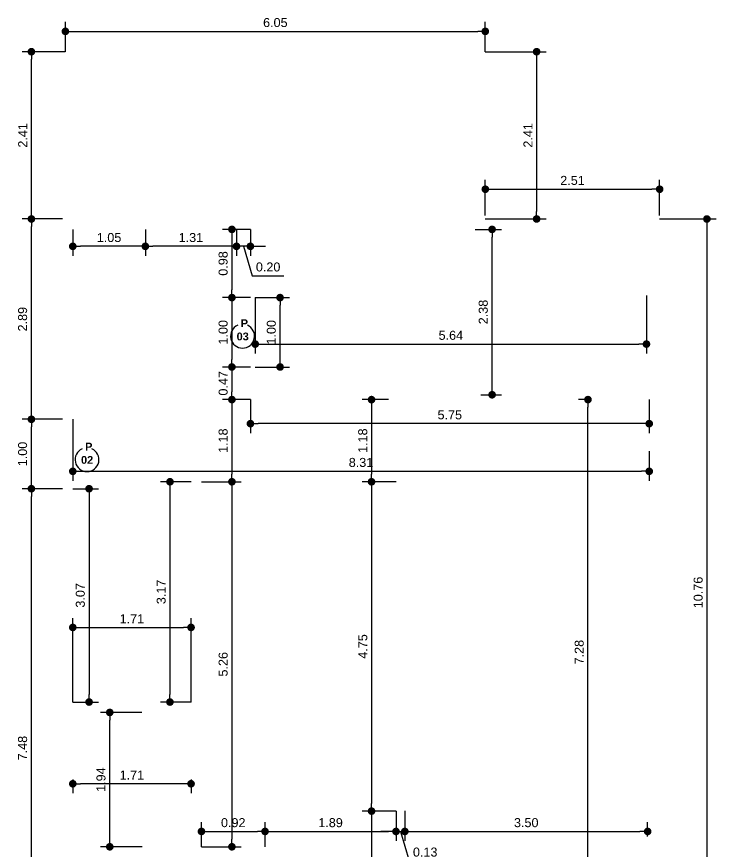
# Model space of a CAD drawing. Header units: metres. Extents: x 5986.2 to 5997.7, y 1802.7 to 1827.7.
# Drawn here: x 5986.81 to 5996.9, y 1815.69 to 1827.72 of the extents above; entities that cross this region are included whole.
import ezdxf

# ---------------------------------------------------------------- set-up
doc = ezdxf.new("R2010")
doc.units = ezdxf.units.M
doc.header["$LTSCALE"] = 0.02
doc.layers.add('DIM', color=8, linetype='Continuous')
doc.layers.add('simbologias generales', color=7, linetype='Continuous', lineweight=30)
doc.styles.add('Cotas 75', font='arial.ttf', dxfattribs={"height": 0.13})
doc.styles.add('PAOLA', font='arialbd.ttf')
doc.dimstyles.new('Estilo 75', dxfattribs={"dimtxt": 0.13, "dimasz": 0.11, "dimexe": 0.135, "dimexo": 0, "dimgap": 0.06, "dimtad": 1, "dimzin": 1, "dimdsep": 46, "dimtxsty": 'Cotas 75', "dimblk": 'DOT', "dimcen": 0.135, "dimdle": 0.135, "dimclrd": 9, "dimclre": 9, "dimclrt": 256, "dimadec": 0, "dimazin": 0, "dimtfac": 1, "dimtmove": 1, "dimatfit": 1, "dimfxl": 0, "dimarcsym": 0})

# ---------------------------------------------------------------- blocks, each defined once
blk = doc.blocks.new('_Dot')
at = {"color": 0, "linetype": 'ByBlock', "lineweight": -2}
blk.add_line((-0.5, 0), (-1, 0), dxfattribs=at)
at = {"color": 0, "linetype": 'ByBlock', "const_width": 0.5}
blk.add_lwpolyline([(-0.25, 0, 1), (0.25, 0, 1)], format="xyb", close=True, dxfattribs=at)
blk = doc.blocks.new('*D28')
at = {"layer": 'DIM', "color": 9, "lineweight": -2, "transparency": 16777216}
for p, q in [((5987.471, 1820.913), (5986.889, 1820.913)), ((5987.024, 1813.548), (5987.024, 1820.803)), ((5987.269, 1813.438), (5986.889, 1813.438))]:
    blk.add_line(p, q, dxfattribs=at)
at = {"layer": 'DIM', "color": 9, "lineweight": -2, "transparency": 16777216, "xscale": 0.11, "yscale": 0.11, "zscale": 0.11}
for p, rotation in [((5987.024, 1820.913), 90), ((5987.024, 1813.438), 270)]:
    blk.add_blockref('_Dot', p, dxfattribs=dict(at, rotation=rotation))
at = {"layer": 'DIM', "transparency": 16777216, "insert": (5986.898, 1817.175), "char_height": 0.13, "attachment_point": 5, "rotation": 90, "style": 'Cotas 75'}
blk.add_mtext('7.48', dxfattribs=at)
blk = doc.blocks.new('*D29')
at = {"layer": 'DIM', "color": 9, "lineweight": -2, "transparency": 16777216}
for p, q in [((5987.471, 1821.913), (5986.889, 1821.913)), ((5987.024, 1821.023), (5987.024, 1821.803)), ((5987.471, 1820.913), (5986.889, 1820.913))]:
    blk.add_line(p, q, dxfattribs=at)
at = {"layer": 'DIM', "color": 9, "lineweight": -2, "transparency": 16777216, "xscale": 0.11, "yscale": 0.11, "zscale": 0.11}
for p, rotation in [((5987.024, 1821.913), 90), ((5987.024, 1820.913), 270)]:
    blk.add_blockref('_Dot', p, dxfattribs=dict(at, rotation=rotation))
at = {"layer": 'DIM', "transparency": 16777216, "insert": (5986.898, 1821.413), "char_height": 0.13, "attachment_point": 5, "rotation": 90, "style": 'Cotas 75'}
blk.add_mtext('1.00', dxfattribs=at)
blk = doc.blocks.new('*D30')
at = {"layer": 'DIM', "color": 9, "lineweight": -2, "transparency": 16777216}
for p, q in [((5987.471, 1824.8), (5986.889, 1824.8)), ((5987.024, 1822.023), (5987.024, 1824.69)), ((5987.471, 1821.913), (5986.889, 1821.913))]:
    blk.add_line(p, q, dxfattribs=at)
at = {"layer": 'DIM', "color": 9, "lineweight": -2, "transparency": 16777216, "xscale": 0.11, "yscale": 0.11, "zscale": 0.11}
for p, rotation in [((5987.024, 1824.8), 90), ((5987.024, 1821.913), 270)]:
    blk.add_blockref('_Dot', p, dxfattribs=dict(at, rotation=rotation))
at = {"layer": 'DIM', "transparency": 16777216, "insert": (5986.898, 1823.356), "char_height": 0.13, "attachment_point": 5, "rotation": 90, "style": 'Cotas 75'}
blk.add_mtext('2.89', dxfattribs=at)
blk = doc.blocks.new('*D31')
at = {"layer": 'DIM', "color": 9, "lineweight": -2, "transparency": 16777216}
for p, q in [((5987.513, 1827.211), (5986.889, 1827.211)), ((5987.024, 1824.91), (5987.024, 1827.101)), ((5987.471, 1824.8), (5986.889, 1824.8))]:
    blk.add_line(p, q, dxfattribs=at)
at = {"layer": 'DIM', "color": 9, "lineweight": -2, "transparency": 16777216, "xscale": 0.11, "yscale": 0.11, "zscale": 0.11}
for p, rotation in [((5987.024, 1827.211), 90), ((5987.024, 1824.8), 270)]:
    blk.add_blockref('_Dot', p, dxfattribs=dict(at, rotation=rotation))
at = {"layer": 'DIM', "transparency": 16777216, "insert": (5986.899, 1826.005), "char_height": 0.13, "attachment_point": 5, "rotation": 90, "style": 'Cotas 75'}
blk.add_mtext('2.41', dxfattribs=at)
blk = doc.blocks.new('*D32')
at = {"layer": 'DIM', "color": 9, "lineweight": -2, "transparency": 16777216}
for p, q in [((5987.514, 1827.211), (5987.514, 1827.639)), ((5993.568, 1827.211), (5993.568, 1827.639)), ((5987.624, 1827.504), (5993.458, 1827.504))]:
    blk.add_line(p, q, dxfattribs=at)
at = {"layer": 'DIM', "color": 9, "lineweight": -2, "transparency": 16777216, "xscale": 0.11, "yscale": 0.11, "zscale": 0.11, "rotation": 180}
blk.add_blockref('_Dot', (5987.514, 1827.504), dxfattribs=at)
at = {"layer": 'DIM', "color": 9, "lineweight": -2, "transparency": 16777216, "xscale": 0.11, "yscale": 0.11, "zscale": 0.11}
blk.add_blockref('_Dot', (5993.568, 1827.504), dxfattribs=at)
at = {"layer": 'DIM', "transparency": 16777216, "insert": (5990.541, 1827.63), "char_height": 0.13, "attachment_point": 5, "style": 'Cotas 75'}
blk.add_mtext('6.05', dxfattribs=at)
blk = doc.blocks.new('*D33')
at = {"layer": 'DIM', "color": 9, "lineweight": -2, "transparency": 16777216}
for p, q in [((5993.568, 1827.211), (5994.443, 1827.211)), ((5994.308, 1827.101), (5994.308, 1824.91)), ((5993.568, 1824.8), (5994.443, 1824.8))]:
    blk.add_line(p, q, dxfattribs=at)
at = {"layer": 'DIM', "color": 9, "lineweight": -2, "transparency": 16777216, "xscale": 0.11, "yscale": 0.11, "zscale": 0.11}
for p, rotation in [((5994.308, 1827.211), 90), ((5994.308, 1824.8), 270)]:
    blk.add_blockref('_Dot', p, dxfattribs=dict(at, rotation=rotation))
at = {"layer": 'DIM', "transparency": 16777216, "insert": (5994.183, 1826.005), "char_height": 0.13, "attachment_point": 5, "rotation": 90, "style": 'Cotas 75'}
blk.add_mtext('2.41', dxfattribs=at)
blk = doc.blocks.new('*D34')
at = {"layer": 'DIM', "color": 9, "lineweight": -2, "transparency": 16777216}
for p, q in [((5993.568, 1824.85), (5993.568, 1825.364)), ((5996.081, 1824.85), (5996.081, 1825.364)), ((5993.678, 1825.229), (5995.971, 1825.229))]:
    blk.add_line(p, q, dxfattribs=at)
at = {"layer": 'DIM', "color": 9, "lineweight": -2, "transparency": 16777216, "xscale": 0.11, "yscale": 0.11, "zscale": 0.11, "rotation": 180}
blk.add_blockref('_Dot', (5993.568, 1825.229), dxfattribs=at)
at = {"layer": 'DIM', "color": 9, "lineweight": -2, "transparency": 16777216, "xscale": 0.11, "yscale": 0.11, "zscale": 0.11}
blk.add_blockref('_Dot', (5996.081, 1825.229), dxfattribs=at)
at = {"layer": 'DIM', "transparency": 16777216, "insert": (5994.825, 1825.355), "char_height": 0.13, "attachment_point": 5, "style": 'Cotas 75'}
blk.add_mtext('2.51', dxfattribs=at)
blk = doc.blocks.new('*D35')
at = {"layer": 'DIM', "color": 9, "lineweight": -2, "transparency": 16777216}
for p, q in [((5996.081, 1824.8), (5996.898, 1824.8)), ((5996.763, 1824.69), (5996.763, 1814.146)), ((5996.081, 1814.036), (5996.898, 1814.036))]:
    blk.add_line(p, q, dxfattribs=at)
at = {"layer": 'DIM', "color": 9, "lineweight": -2, "transparency": 16777216, "xscale": 0.11, "yscale": 0.11, "zscale": 0.11}
for p, rotation in [((5996.763, 1824.8), 90), ((5996.763, 1814.036), 270)]:
    blk.add_blockref('_Dot', p, dxfattribs=dict(at, rotation=rotation))
at = {"layer": 'DIM', "transparency": 16777216, "insert": (5996.637, 1819.418), "char_height": 0.13, "attachment_point": 5, "rotation": 90, "style": 'Cotas 75'}
blk.add_mtext('10.76', dxfattribs=at)
blk = doc.blocks.new('*D56')
at = {"layer": 'DIM', "color": 9, "lineweight": -2, "transparency": 16777216}
for p, q in [((5989.981, 1824.65), (5989.981, 1824.271)), ((5990.181, 1824.65), (5990.181, 1824.271)), ((5989.871, 1824.406), (5989.761, 1824.406)), ((5990.181, 1824.406), (5989.981, 1824.406)), ((5990.181, 1824.406), (5989.981, 1824.406)), ((5990.081, 1824.406), (5990.208, 1823.982)), ((5990.291, 1824.406), (5990.401, 1824.406)), ((5990.208, 1823.982), (5990.665, 1823.982))]:
    blk.add_line(p, q, dxfattribs=at)
at = {"layer": 'DIM', "color": 9, "lineweight": -2, "transparency": 16777216, "xscale": 0.11, "yscale": 0.11, "zscale": 0.11}
blk.add_blockref('_Dot', (5989.981, 1824.406), dxfattribs=at)
at = {"layer": 'DIM', "color": 9, "lineweight": -2, "transparency": 16777216, "xscale": 0.11, "yscale": 0.11, "zscale": 0.11, "rotation": 180}
blk.add_blockref('_Dot', (5990.181, 1824.406), dxfattribs=at)
at = {"layer": 'DIM', "transparency": 16777216, "insert": (5990.437, 1824.108), "char_height": 0.13, "attachment_point": 5, "style": 'Cotas 75'}
blk.add_mtext('0.20', dxfattribs=at)
blk = doc.blocks.new('*D57')
at = {"layer": 'DIM', "color": 9, "lineweight": -2, "transparency": 16777216}
for p, q in [((5988.667, 1824.65), (5988.667, 1824.271)), ((5989.981, 1824.65), (5989.981, 1824.271)), ((5989.871, 1824.406), (5988.777, 1824.406))]:
    blk.add_line(p, q, dxfattribs=at)
at = {"layer": 'DIM', "color": 9, "lineweight": -2, "transparency": 16777216, "xscale": 0.11, "yscale": 0.11, "zscale": 0.11, "rotation": 180}
blk.add_blockref('_Dot', (5988.667, 1824.406), dxfattribs=at)
at = {"layer": 'DIM', "color": 9, "lineweight": -2, "transparency": 16777216, "xscale": 0.11, "yscale": 0.11, "zscale": 0.11}
blk.add_blockref('_Dot', (5989.981, 1824.406), dxfattribs=at)
at = {"layer": 'DIM', "transparency": 16777216, "insert": (5989.324, 1824.532), "char_height": 0.13, "attachment_point": 5, "style": 'Cotas 75'}
blk.add_mtext('1.31', dxfattribs=at)
blk = doc.blocks.new('*D58')
at = {"layer": 'DIM', "color": 9, "lineweight": -2, "transparency": 16777216}
for p, q in [((5987.621, 1824.65), (5987.621, 1824.271)), ((5988.667, 1824.65), (5988.667, 1824.271)), ((5988.557, 1824.406), (5987.731, 1824.406))]:
    blk.add_line(p, q, dxfattribs=at)
at = {"layer": 'DIM', "color": 9, "lineweight": -2, "transparency": 16777216, "xscale": 0.11, "yscale": 0.11, "zscale": 0.11, "rotation": 180}
blk.add_blockref('_Dot', (5987.621, 1824.406), dxfattribs=at)
at = {"layer": 'DIM', "color": 9, "lineweight": -2, "transparency": 16777216, "xscale": 0.11, "yscale": 0.11, "zscale": 0.11}
blk.add_blockref('_Dot', (5988.667, 1824.406), dxfattribs=at)
at = {"layer": 'DIM', "transparency": 16777216, "insert": (5988.144, 1824.532), "char_height": 0.13, "attachment_point": 5, "style": 'Cotas 75'}
blk.add_mtext('1.05', dxfattribs=at)
blk = doc.blocks.new('*D59')
at = {"layer": 'DIM', "color": 9, "lineweight": -2, "transparency": 16777216}
for p, q in [((5987.621, 1820.913), (5987.991, 1820.913)), ((5987.856, 1820.803), (5987.856, 1817.949)), ((5987.621, 1817.839), (5987.991, 1817.839))]:
    blk.add_line(p, q, dxfattribs=at)
at = {"layer": 'DIM', "color": 9, "lineweight": -2, "transparency": 16777216, "xscale": 0.11, "yscale": 0.11, "zscale": 0.11}
for p, rotation in [((5987.856, 1820.913), 90), ((5987.856, 1817.839), 270)]:
    blk.add_blockref('_Dot', p, dxfattribs=dict(at, rotation=rotation))
at = {"layer": 'DIM', "transparency": 16777216, "insert": (5987.73, 1819.376), "char_height": 0.13, "attachment_point": 5, "rotation": 90, "style": 'Cotas 75'}
blk.add_mtext('3.07', dxfattribs=at)
blk = doc.blocks.new('*D60')
at = {"layer": 'DIM', "color": 9, "lineweight": -2, "transparency": 16777216}
for p, q in [((5990.181, 1824.65), (5989.78, 1824.65)), ((5989.915, 1824.54), (5989.915, 1823.777)), ((5990.181, 1823.667), (5989.78, 1823.667))]:
    blk.add_line(p, q, dxfattribs=at)
at = {"layer": 'DIM', "color": 9, "lineweight": -2, "transparency": 16777216, "xscale": 0.11, "yscale": 0.11, "zscale": 0.11}
for p, rotation in [((5989.915, 1824.65), 90), ((5989.915, 1823.667), 270)]:
    blk.add_blockref('_Dot', p, dxfattribs=dict(at, rotation=rotation))
at = {"layer": 'DIM', "transparency": 16777216, "insert": (5989.789, 1824.159), "char_height": 0.13, "attachment_point": 5, "rotation": 90, "style": 'Cotas 75'}
blk.add_mtext('0.98', dxfattribs=at)
blk = doc.blocks.new('*D61')
at = {"layer": 'DIM', "color": 9, "lineweight": -2, "transparency": 16777216}
for p, q in [((5990.181, 1823.667), (5989.78, 1823.667)), ((5989.915, 1823.557), (5989.915, 1822.777)), ((5990.182, 1822.667), (5989.78, 1822.667))]:
    blk.add_line(p, q, dxfattribs=at)
at = {"layer": 'DIM', "color": 9, "lineweight": -2, "transparency": 16777216, "xscale": 0.11, "yscale": 0.11, "zscale": 0.11}
for p, rotation in [((5989.915, 1823.667), 90), ((5989.915, 1822.667), 270)]:
    blk.add_blockref('_Dot', p, dxfattribs=dict(at, rotation=rotation))
at = {"layer": 'DIM', "transparency": 16777216, "insert": (5989.789, 1823.167), "char_height": 0.13, "attachment_point": 5, "rotation": 90, "style": 'Cotas 75'}
blk.add_mtext('1.00', dxfattribs=at)
blk = doc.blocks.new('*D62')
at = {"layer": 'DIM', "color": 9, "lineweight": -2, "transparency": 16777216}
for p, q in [((5990.182, 1822.667), (5989.78, 1822.667)), ((5989.915, 1822.557), (5989.915, 1822.307)), ((5990.182, 1822.197), (5989.78, 1822.197))]:
    blk.add_line(p, q, dxfattribs=at)
at = {"layer": 'DIM', "color": 9, "lineweight": -2, "transparency": 16777216, "xscale": 0.11, "yscale": 0.11, "zscale": 0.11}
for p, rotation in [((5989.915, 1822.667), 90), ((5989.915, 1822.197), 270)]:
    blk.add_blockref('_Dot', p, dxfattribs=dict(at, rotation=rotation))
at = {"layer": 'DIM', "transparency": 16777216, "insert": (5989.789, 1822.432), "char_height": 0.13, "attachment_point": 5, "rotation": 90, "style": 'Cotas 75'}
blk.add_mtext('0.47', dxfattribs=at)
blk = doc.blocks.new('*D63')
at = {"layer": 'DIM', "color": 9, "lineweight": -2, "transparency": 16777216}
for p, q in [((5990.182, 1822.197), (5989.78, 1822.197)), ((5989.915, 1822.087), (5989.915, 1821.123)), ((5989.476, 1821.013), (5990.05, 1821.013))]:
    blk.add_line(p, q, dxfattribs=at)
at = {"layer": 'DIM', "color": 9, "lineweight": -2, "transparency": 16777216, "xscale": 0.11, "yscale": 0.11, "zscale": 0.11}
for p, rotation in [((5989.915, 1822.197), 90), ((5989.915, 1821.013), 270)]:
    blk.add_blockref('_Dot', p, dxfattribs=dict(at, rotation=rotation))
at = {"layer": 'DIM', "transparency": 16777216, "insert": (5989.789, 1821.605), "char_height": 0.13, "attachment_point": 5, "rotation": 90, "style": 'Cotas 75'}
blk.add_mtext('1.18', dxfattribs=at)
blk = doc.blocks.new('*D64')
at = {"layer": 'DIM', "color": 9, "lineweight": -2, "transparency": 16777216}
for p, q in [((5989.476, 1821.013), (5990.05, 1821.013)), ((5989.915, 1820.903), (5989.915, 1815.863)), ((5989.476, 1815.753), (5990.05, 1815.753))]:
    blk.add_line(p, q, dxfattribs=at)
at = {"layer": 'DIM', "color": 9, "lineweight": -2, "transparency": 16777216, "xscale": 0.11, "yscale": 0.11, "zscale": 0.11}
for p, rotation in [((5989.915, 1821.013), 90), ((5989.915, 1815.753), 270)]:
    blk.add_blockref('_Dot', p, dxfattribs=dict(at, rotation=rotation))
at = {"layer": 'DIM', "transparency": 16777216, "insert": (5989.789, 1818.383), "char_height": 0.13, "attachment_point": 5, "rotation": 90, "style": 'Cotas 75'}
blk.add_mtext('5.26', dxfattribs=at)
blk = doc.blocks.new('*D65')
at = {"layer": 'DIM', "color": 9, "lineweight": -2, "transparency": 16777216}
for p, q in [((5989.326, 1821.013), (5988.887, 1821.013)), ((5989.022, 1820.903), (5989.022, 1817.949)), ((5989.326, 1817.839), (5988.887, 1817.839))]:
    blk.add_line(p, q, dxfattribs=at)
at = {"layer": 'DIM', "color": 9, "lineweight": -2, "transparency": 16777216, "xscale": 0.11, "yscale": 0.11, "zscale": 0.11}
for p, rotation in [((5989.022, 1821.013), 90), ((5989.022, 1817.839), 270)]:
    blk.add_blockref('_Dot', p, dxfattribs=dict(at, rotation=rotation))
at = {"layer": 'DIM', "transparency": 16777216, "insert": (5988.896, 1819.426), "char_height": 0.13, "attachment_point": 5, "rotation": 90, "style": 'Cotas 75'}
blk.add_mtext('3.17', dxfattribs=at)
blk = doc.blocks.new('*D66')
at = {"layer": 'DIM', "color": 9, "lineweight": -2, "transparency": 16777216}
for p, q in [((5987.621, 1817.839), (5987.621, 1819.049)), ((5989.326, 1817.839), (5989.326, 1819.049)), ((5987.731, 1818.914), (5989.216, 1818.914))]:
    blk.add_line(p, q, dxfattribs=at)
at = {"layer": 'DIM', "color": 9, "lineweight": -2, "transparency": 16777216, "xscale": 0.11, "yscale": 0.11, "zscale": 0.11, "rotation": 180}
blk.add_blockref('_Dot', (5987.621, 1818.914), dxfattribs=at)
at = {"layer": 'DIM', "color": 9, "lineweight": -2, "transparency": 16777216, "xscale": 0.11, "yscale": 0.11, "zscale": 0.11}
blk.add_blockref('_Dot', (5989.326, 1818.914), dxfattribs=at)
at = {"layer": 'DIM', "transparency": 16777216, "insert": (5988.473, 1819.039), "char_height": 0.13, "attachment_point": 5, "style": 'Cotas 75'}
blk.add_mtext('1.71', dxfattribs=at)
blk = doc.blocks.new('*D67')
at = {"layer": 'DIM', "color": 9, "lineweight": -2, "transparency": 16777216}
for p, q in [((5990.182, 1822.197), (5990.182, 1821.716)), ((5995.931, 1822.197), (5995.931, 1821.716)), ((5995.821, 1821.851), (5990.292, 1821.851))]:
    blk.add_line(p, q, dxfattribs=at)
at = {"layer": 'DIM', "color": 9, "lineweight": -2, "transparency": 16777216, "xscale": 0.11, "yscale": 0.11, "zscale": 0.11, "rotation": 180}
blk.add_blockref('_Dot', (5990.182, 1821.851), dxfattribs=at)
at = {"layer": 'DIM', "color": 9, "lineweight": -2, "transparency": 16777216, "xscale": 0.11, "yscale": 0.11, "zscale": 0.11}
blk.add_blockref('_Dot', (5995.931, 1821.851), dxfattribs=at)
at = {"layer": 'DIM', "transparency": 16777216, "insert": (5993.056, 1821.977), "char_height": 0.13, "attachment_point": 5, "style": 'Cotas 75'}
blk.add_mtext('5.75', dxfattribs=at)
blk = doc.blocks.new('*D68')
at = {"layer": 'DIM', "color": 9, "lineweight": -2, "transparency": 16777216}
for p, q in [((5992.174, 1822.197), (5991.793, 1822.197)), ((5991.928, 1822.087), (5991.928, 1821.123)), ((5992.281, 1821.013), (5991.793, 1821.013))]:
    blk.add_line(p, q, dxfattribs=at)
at = {"layer": 'DIM', "color": 9, "lineweight": -2, "transparency": 16777216, "xscale": 0.11, "yscale": 0.11, "zscale": 0.11}
for p, rotation in [((5991.928, 1822.197), 90), ((5991.928, 1821.013), 270)]:
    blk.add_blockref('_Dot', p, dxfattribs=dict(at, rotation=rotation))
at = {"layer": 'DIM', "transparency": 16777216, "insert": (5991.802, 1821.605), "char_height": 0.13, "attachment_point": 5, "rotation": 90, "style": 'Cotas 75'}
blk.add_mtext('1.18', dxfattribs=at)
blk = doc.blocks.new('*D69')
at = {"layer": 'DIM', "color": 9, "lineweight": -2, "transparency": 16777216}
for p, q in [((5992.281, 1821.013), (5991.793, 1821.013)), ((5991.928, 1820.903), (5991.928, 1816.377)), ((5992.281, 1816.267), (5991.793, 1816.267))]:
    blk.add_line(p, q, dxfattribs=at)
at = {"layer": 'DIM', "color": 9, "lineweight": -2, "transparency": 16777216, "xscale": 0.11, "yscale": 0.11, "zscale": 0.11}
for p, rotation in [((5991.928, 1821.013), 90), ((5991.928, 1816.267), 270)]:
    blk.add_blockref('_Dot', p, dxfattribs=dict(at, rotation=rotation))
at = {"layer": 'DIM', "transparency": 16777216, "insert": (5991.802, 1818.64), "char_height": 0.13, "attachment_point": 5, "rotation": 90, "style": 'Cotas 75'}
blk.add_mtext('4.75', dxfattribs=at)
blk = doc.blocks.new('*D70')
at = {"layer": 'DIM', "color": 9, "lineweight": -2, "transparency": 16777216}
for p, q in [((5992.281, 1816.267), (5991.793, 1816.267)), ((5991.928, 1816.157), (5991.928, 1813.818)), ((5991.928, 1813.708), (5991.793, 1813.708))]:
    blk.add_line(p, q, dxfattribs=at)
at = {"layer": 'DIM', "color": 9, "lineweight": -2, "transparency": 16777216, "xscale": 0.11, "yscale": 0.11, "zscale": 0.11}
for p, rotation in [((5991.928, 1816.267), 90), ((5991.928, 1813.708), 270)]:
    blk.add_blockref('_Dot', p, dxfattribs=dict(at, rotation=rotation))
at = {"layer": 'DIM', "transparency": 16777216, "insert": (5991.802, 1814.987), "char_height": 0.13, "attachment_point": 5, "rotation": 90, "style": 'Cotas 75'}
blk.add_mtext('2.56', dxfattribs=at)
blk = doc.blocks.new('*D71')
at = {"layer": 'DIM', "color": 9, "lineweight": -2, "transparency": 16777216}
for p, q in [((5989.476, 1815.753), (5989.476, 1816.109)), ((5990.393, 1815.753), (5990.393, 1816.109)), ((5989.586, 1815.974), (5990.283, 1815.974))]:
    blk.add_line(p, q, dxfattribs=at)
at = {"layer": 'DIM', "color": 9, "lineweight": -2, "transparency": 16777216, "xscale": 0.11, "yscale": 0.11, "zscale": 0.11, "rotation": 180}
blk.add_blockref('_Dot', (5989.476, 1815.974), dxfattribs=at)
at = {"layer": 'DIM', "color": 9, "lineweight": -2, "transparency": 16777216, "xscale": 0.11, "yscale": 0.11, "zscale": 0.11}
blk.add_blockref('_Dot', (5990.393, 1815.974), dxfattribs=at)
at = {"layer": 'DIM', "transparency": 16777216, "insert": (5989.934, 1816.1), "char_height": 0.13, "attachment_point": 5, "style": 'Cotas 75'}
blk.add_mtext('0.92', dxfattribs=at)
blk = doc.blocks.new('*D72')
at = {"layer": 'DIM', "color": 9, "lineweight": -2, "transparency": 16777216}
for p, q in [((5992.281, 1816.267), (5992.281, 1815.839)), ((5990.393, 1815.753), (5990.393, 1816.109)), ((5990.503, 1815.974), (5992.171, 1815.974))]:
    blk.add_line(p, q, dxfattribs=at)
at = {"layer": 'DIM', "color": 9, "lineweight": -2, "transparency": 16777216, "xscale": 0.11, "yscale": 0.11, "zscale": 0.11, "rotation": 180}
blk.add_blockref('_Dot', (5990.393, 1815.974), dxfattribs=at)
at = {"layer": 'DIM', "color": 9, "lineweight": -2, "transparency": 16777216, "xscale": 0.11, "yscale": 0.11, "zscale": 0.11}
blk.add_blockref('_Dot', (5992.281, 1815.974), dxfattribs=at)
at = {"layer": 'DIM', "transparency": 16777216, "insert": (5991.337, 1816.1), "char_height": 0.13, "attachment_point": 5, "style": 'Cotas 75'}
blk.add_mtext('1.89', dxfattribs=at)
blk = doc.blocks.new('*D73')
at = {"layer": 'DIM', "color": 9, "lineweight": -2, "transparency": 16777216}
for p, q in [((5992.281, 1816.267), (5992.281, 1815.839)), ((5992.408, 1816.271), (5992.408, 1815.839)), ((5992.171, 1815.974), (5992.061, 1815.974)), ((5992.281, 1815.974), (5992.408, 1815.974)), ((5992.281, 1815.974), (5992.408, 1815.974)), ((5992.345, 1815.974), (5992.472, 1815.549)), ((5992.518, 1815.974), (5992.628, 1815.974)), ((5992.472, 1815.549), (5992.93, 1815.549))]:
    blk.add_line(p, q, dxfattribs=at)
at = {"layer": 'DIM', "color": 9, "lineweight": -2, "transparency": 16777216, "xscale": 0.11, "yscale": 0.11, "zscale": 0.11}
blk.add_blockref('_Dot', (5992.281, 1815.974), dxfattribs=at)
at = {"layer": 'DIM', "color": 9, "lineweight": -2, "transparency": 16777216, "xscale": 0.11, "yscale": 0.11, "zscale": 0.11, "rotation": 180}
blk.add_blockref('_Dot', (5992.408, 1815.974), dxfattribs=at)
at = {"layer": 'DIM', "transparency": 16777216, "insert": (5992.701, 1815.676), "char_height": 0.13, "attachment_point": 5, "style": 'Cotas 75'}
blk.add_mtext('0.13', dxfattribs=at)
blk = doc.blocks.new('*D74')
at = {"layer": 'DIM', "color": 9, "lineweight": -2, "transparency": 16777216}
for p, q in [((5992.408, 1816.271), (5992.408, 1815.839)), ((5995.908, 1815.903), (5995.908, 1816.109)), ((5992.518, 1815.974), (5995.798, 1815.974))]:
    blk.add_line(p, q, dxfattribs=at)
at = {"layer": 'DIM', "color": 9, "lineweight": -2, "transparency": 16777216, "xscale": 0.11, "yscale": 0.11, "zscale": 0.11, "rotation": 180}
blk.add_blockref('_Dot', (5992.408, 1815.974), dxfattribs=at)
at = {"layer": 'DIM', "color": 9, "lineweight": -2, "transparency": 16777216, "xscale": 0.11, "yscale": 0.11, "zscale": 0.11}
blk.add_blockref('_Dot', (5995.908, 1815.974), dxfattribs=at)
at = {"layer": 'DIM', "transparency": 16777216, "insert": (5994.158, 1816.1), "char_height": 0.13, "attachment_point": 5, "style": 'Cotas 75'}
blk.add_mtext('3.50', dxfattribs=at)
blk = doc.blocks.new('*D79')
at = {"layer": 'DIM', "color": 9, "lineweight": -2, "transparency": 16777216}
for p, q in [((5987.621, 1816.721), (5987.621, 1816.526)), ((5989.216, 1816.661), (5987.731, 1816.661)), ((5989.326, 1816.721), (5989.326, 1816.526))]:
    blk.add_line(p, q, dxfattribs=at)
at = {"layer": 'DIM', "color": 9, "lineweight": -2, "transparency": 16777216, "xscale": 0.11, "yscale": 0.11, "zscale": 0.11, "rotation": 180}
blk.add_blockref('_Dot', (5987.621, 1816.661), dxfattribs=at)
at = {"layer": 'DIM', "color": 9, "lineweight": -2, "transparency": 16777216, "xscale": 0.11, "yscale": 0.11, "zscale": 0.11}
blk.add_blockref('_Dot', (5989.326, 1816.661), dxfattribs=at)
at = {"layer": 'DIM', "transparency": 16777216, "insert": (5988.473, 1816.787), "char_height": 0.13, "attachment_point": 5, "style": 'Cotas 75'}
blk.add_mtext('1.71', dxfattribs=at)
blk = doc.blocks.new('*D80')
at = {"layer": 'DIM', "color": 9, "lineweight": -2, "transparency": 16777216}
for p, q in [((5988.614, 1817.689), (5988.019, 1817.689)), ((5988.154, 1815.863), (5988.154, 1817.579)), ((5988.62, 1815.753), (5988.019, 1815.753))]:
    blk.add_line(p, q, dxfattribs=at)
at = {"layer": 'DIM', "color": 9, "lineweight": -2, "transparency": 16777216, "xscale": 0.11, "yscale": 0.11, "zscale": 0.11}
for p, rotation in [((5988.154, 1817.689), 90), ((5988.154, 1815.753), 270)]:
    blk.add_blockref('_Dot', p, dxfattribs=dict(at, rotation=rotation))
at = {"layer": 'DIM', "transparency": 16777216, "insert": (5988.028, 1816.721), "char_height": 0.13, "attachment_point": 5, "rotation": 90, "style": 'Cotas 75'}
blk.add_mtext('1.94', dxfattribs=at)
blk = doc.blocks.new('*D96')
at = {"layer": 'DIM', "color": 9, "lineweight": -2, "transparency": 16777216}
for p, q in [((5993.422, 1824.65), (5993.801, 1824.65)), ((5993.666, 1822.377), (5993.666, 1824.54)), ((5993.503, 1822.267), (5993.801, 1822.267))]:
    blk.add_line(p, q, dxfattribs=at)
at = {"layer": 'DIM', "color": 9, "lineweight": -2, "transparency": 16777216, "xscale": 0.11, "yscale": 0.11, "zscale": 0.11}
for p, rotation in [((5993.666, 1824.65), 90), ((5993.666, 1822.267), 270)]:
    blk.add_blockref('_Dot', p, dxfattribs=dict(at, rotation=rotation))
at = {"layer": 'DIM', "transparency": 16777216, "insert": (5993.539, 1823.459), "char_height": 0.13, "attachment_point": 5, "rotation": 90, "style": 'Cotas 75'}
blk.add_mtext('2.38', dxfattribs=at)
blk = doc.blocks.new('*D97')
at = {"layer": 'DIM', "color": 9, "lineweight": -2, "transparency": 16777216}
for p, q in [((5990.251, 1823.667), (5990.251, 1822.862)), ((5995.891, 1823.698), (5995.891, 1822.862)), ((5990.361, 1822.997), (5995.781, 1822.997))]:
    blk.add_line(p, q, dxfattribs=at)
at = {"layer": 'DIM', "color": 9, "lineweight": -2, "transparency": 16777216, "xscale": 0.11, "yscale": 0.11, "zscale": 0.11, "rotation": 180}
blk.add_blockref('_Dot', (5990.251, 1822.997), dxfattribs=at)
at = {"layer": 'DIM', "color": 9, "lineweight": -2, "transparency": 16777216, "xscale": 0.11, "yscale": 0.11, "zscale": 0.11}
blk.add_blockref('_Dot', (5995.891, 1822.997), dxfattribs=at)
at = {"layer": 'DIM', "transparency": 16777216, "insert": (5993.071, 1823.123), "char_height": 0.13, "attachment_point": 5, "style": 'Cotas 75'}
blk.add_mtext('5.64', dxfattribs=at)
blk = doc.blocks.new('*D98')
at = {"layer": 'DIM', "color": 9, "lineweight": -2, "transparency": 16777216}
for p, q in [((5987.621, 1821.913), (5987.621, 1821.029)), ((5995.931, 1821.454), (5995.931, 1821.029)), ((5987.731, 1821.164), (5995.821, 1821.164))]:
    blk.add_line(p, q, dxfattribs=at)
at = {"layer": 'DIM', "color": 9, "lineweight": -2, "transparency": 16777216, "xscale": 0.11, "yscale": 0.11, "zscale": 0.11, "rotation": 180}
blk.add_blockref('_Dot', (5987.621, 1821.164), dxfattribs=at)
at = {"layer": 'DIM', "color": 9, "lineweight": -2, "transparency": 16777216, "xscale": 0.11, "yscale": 0.11, "zscale": 0.11}
blk.add_blockref('_Dot', (5995.931, 1821.164), dxfattribs=at)
at = {"layer": 'DIM', "transparency": 16777216, "insert": (5991.776, 1821.291), "char_height": 0.13, "attachment_point": 5, "style": 'Cotas 75'}
blk.add_mtext('8.31', dxfattribs=at)
blk = doc.blocks.new('SIM-PUERTA')
blk.add_arc((0, 0, 0), 0.153, 114.2399, 65.7601)
at = {"color": 1, "style": 'PAOLA'}
blk.add_text('P', height=0.1, dxfattribs=at).set_placement((-0.024, 0.117, -1.357))
for tag, p in [('#', (-0.052, -0.037, -1.357)), ('1.00X2.10', (-0.377, -0.268, -1.357))]:
    blk.add_attdef(tag, p, '', height=0.1, dxfattribs=at)
blk = doc.blocks.new('*D99')
at = {"layer": 'DIM', "color": 9, "lineweight": -2, "transparency": 16777216}
for p, q in [((5995.048, 1822.197), (5994.913, 1822.197)), ((5995.048, 1815.029), (5995.048, 1822.087)), ((5995.048, 1814.919), (5994.913, 1814.919))]:
    blk.add_line(p, q, dxfattribs=at)
at = {"layer": 'DIM', "color": 9, "lineweight": -2, "transparency": 16777216, "xscale": 0.11, "yscale": 0.11, "zscale": 0.11}
for p, rotation in [((5995.048, 1822.197), 90), ((5995.048, 1814.919), 270)]:
    blk.add_blockref('_Dot', p, dxfattribs=dict(at, rotation=rotation))
at = {"layer": 'DIM', "transparency": 16777216, "insert": (5994.922, 1818.558), "char_height": 0.13, "attachment_point": 5, "rotation": 90, "style": 'Cotas 75'}
blk.add_mtext('7.28', dxfattribs=at)
blk = doc.blocks.new('*D108')
at = {"layer": 'DIM', "color": 9, "lineweight": -2, "transparency": 16777216}
for p, q in [((5990.251, 1823.667), (5990.744, 1823.667)), ((5990.609, 1822.777), (5990.609, 1823.557)), ((5990.251, 1822.667), (5990.744, 1822.667))]:
    blk.add_line(p, q, dxfattribs=at)
at = {"layer": 'DIM', "color": 9, "lineweight": -2, "transparency": 16777216, "xscale": 0.11, "yscale": 0.11, "zscale": 0.11}
for p, rotation in [((5990.609, 1823.667), 90), ((5990.609, 1822.667), 270)]:
    blk.add_blockref('_Dot', p, dxfattribs=dict(at, rotation=rotation))
at = {"layer": 'DIM', "transparency": 16777216, "insert": (5990.483, 1823.167), "char_height": 0.13, "attachment_point": 5, "rotation": 90, "style": 'Cotas 75'}
blk.add_mtext('1.00', dxfattribs=at)

msp = doc.modelspace()

# ---------------------------------------------------------------- block references
at = {"layer": 'simbologias generales', "ltscale": 10}
ref = msp.add_blockref('SIM-PUERTA', (5990.069, 1823.111, 0), dxfattribs=dict(at, xscale=1.125, yscale=1.125, zscale=1.125))
ref.add_attrib('#', '03', (5989.983, 1823.051, -1.527), dxfattribs={"layer": '0', "color": 1, "height": 0.1125, "style": 'PAOLA'})
ref = msp.add_blockref('SIM-PUERTA', (5987.826, 1821.332, 0), dxfattribs=dict(at, xscale=1.125, yscale=1.125, zscale=1.125))
ref.add_attrib('#', '02', (5987.74, 1821.272, -1.527), dxfattribs={"layer": '0', "color": 1, "height": 0.1125, "style": 'PAOLA'})

# ---------------------------------------------------------------- dimensions: what is measured, and where the dimension line sits
at = {"layer": 'DIM'}
for base, p1, p2, picture, middle in [((5993.568, 1827.504), (5987.514, 1827.211), (5993.568, 1827.211), '*D32', (5990.541, 1827.63)), ((5996.081, 1825.229), (5993.568, 1824.85), (5996.081, 1824.85), '*D34', (5994.825, 1825.355)), ((5987.621, 1824.406), (5988.667, 1824.65), (5987.621, 1824.65), '*D58', (5988.144, 1824.532)), ((5988.667, 1824.406), (5989.981, 1824.65), (5988.667, 1824.65), '*D57', (5989.324, 1824.532)), ((5989.981, 1824.406), (5990.181, 1824.65), (5989.981, 1824.65), '*D56', (5990.268, 1824.108)), ((5995.891, 1822.997), (5990.251, 1823.667), (5995.891, 1823.698), '*D97', (5993.071, 1823.123)), ((5990.182, 1821.851), (5995.931, 1822.197), (5990.182, 1822.197), '*D67', (5993.056, 1821.977)), ((5995.931, 1821.164), (5987.621, 1821.913), (5995.931, 1821.454), '*D98', (5991.776, 1821.291)), ((5989.326, 1818.9136), (5987.6207, 1817.8394), (5989.326, 1817.8394), '*D66', (5988.4733, 1819.0389)), ((5987.6207, 1816.6614), (5989.326, 1816.7214), (5987.6207, 1816.7214), '*D79', (5988.4733, 1816.7867)), ((5992.281, 1815.974), (5990.393, 1815.753), (5992.281, 1816.267), '*D72', (5991.337, 1816.1)), ((5992.408, 1815.974), (5992.281, 1816.267), (5992.408, 1816.271), '*D73', (5992.532, 1815.676)), ((5995.908, 1815.974), (5992.408, 1816.271), (5995.908, 1815.903), '*D74', (5994.158, 1816.1)), ((5990.393, 1815.974), (5989.476, 1815.753), (5990.393, 1815.753), '*D71', (5989.934, 1816.1))]:
    dim = msp.add_linear_dim(base=base, p1=p1, p2=p2, dimstyle='Estilo 75', dxfattribs=at)
    dim.commit()
    dim.dimension.update_dxf_attribs({"geometry": picture, "text_midpoint": middle})
for base, p1, p2, picture, middle in [((5987.024, 1827.211), (5987.471, 1824.8), (5987.513, 1827.211), '*D31', (5986.899, 1826.005)), ((5994.308, 1824.8), (5993.568, 1827.211), (5993.568, 1824.8), '*D33', (5994.183, 1826.005)), ((5987.024, 1824.8), (5987.471, 1821.913), (5987.471, 1824.8), '*D30', (5986.898, 1823.356)), ((5996.763, 1814.036), (5996.081, 1824.8), (5996.081, 1814.036), '*D35', (5996.637, 1819.418)), ((5989.915, 1823.667), (5990.181, 1824.65), (5990.181, 1823.667), '*D60', (5989.789, 1824.159)), ((5993.666, 1824.65), (5993.503, 1822.267), (5993.422, 1824.65), '*D96', (5993.539, 1823.459)), ((5989.915, 1822.667), (5990.181, 1823.667), (5990.182, 1822.667), '*D61', (5989.789, 1823.167)), ((5990.609, 1823.667), (5990.251, 1822.667), (5990.251, 1823.667), '*D108', (5990.483, 1823.167)), ((5989.915, 1822.197), (5990.182, 1822.667), (5990.182, 1822.197), '*D62', (5989.789, 1822.432)), ((5989.915, 1821.013), (5990.182, 1822.197), (5989.476, 1821.013), '*D63', (5989.789, 1821.605)), ((5991.928, 1821.013), (5992.174, 1822.197), (5992.281, 1821.013), '*D68', (5991.802, 1821.605)), ((5995.048, 1822.197), (5995.048, 1814.919), (5995.048, 1822.197), '*D99', (5994.922, 1818.558)), ((5987.024, 1821.913), (5987.471, 1820.913), (5987.471, 1821.913), '*D29', (5986.898, 1821.413)), ((5989.022, 1817.839), (5989.326, 1821.013), (5989.326, 1817.839), '*D65', (5988.896, 1819.426)), ((5989.915, 1815.753), (5989.476, 1821.013), (5989.476, 1815.753), '*D64', (5989.789, 1818.383)), ((5991.928, 1816.267), (5992.281, 1821.013), (5992.281, 1816.267), '*D69', (5991.802, 1818.64)), ((5987.0239, 1820.9126), (5987.269, 1813.4375), (5987.4707, 1820.9126), '*D28', (5986.8975, 1817.1751)), ((5987.856, 1817.839), (5987.621, 1820.913), (5987.621, 1817.839), '*D59', (5987.73, 1819.376)), ((5988.154, 1817.689), (5988.62, 1815.753), (5988.614, 1817.689), '*D80', (5988.028, 1816.721)), ((5991.928, 1813.708), (5992.281, 1816.267), (5991.928, 1813.708), '*D70', (5991.802, 1814.987))]:
    dim = msp.add_linear_dim(base=base, p1=p1, p2=p2, angle=90, dimstyle='Estilo 75', dxfattribs=at)
    dim.commit()
    dim.dimension.update_dxf_attribs({"geometry": picture, "text_midpoint": middle})

doc.saveas('drawing.dxf')
